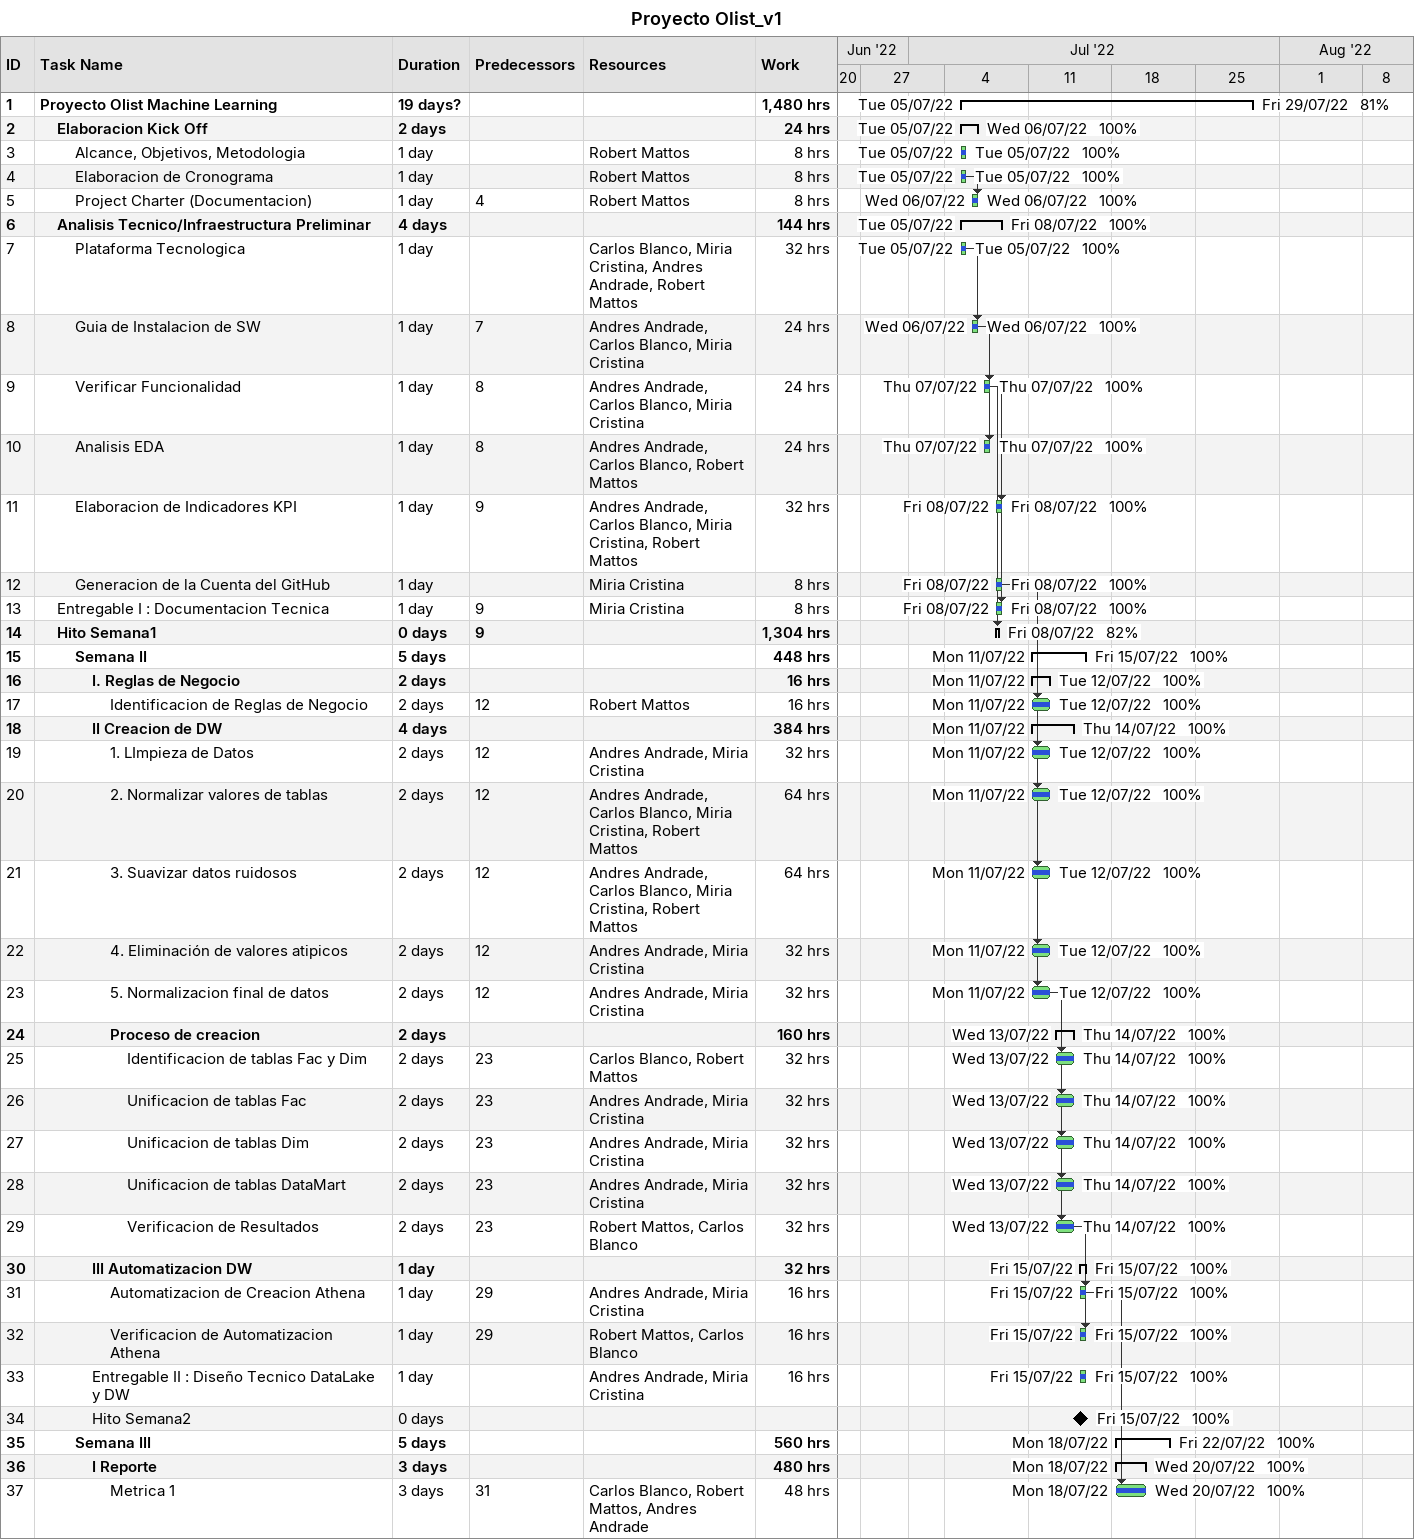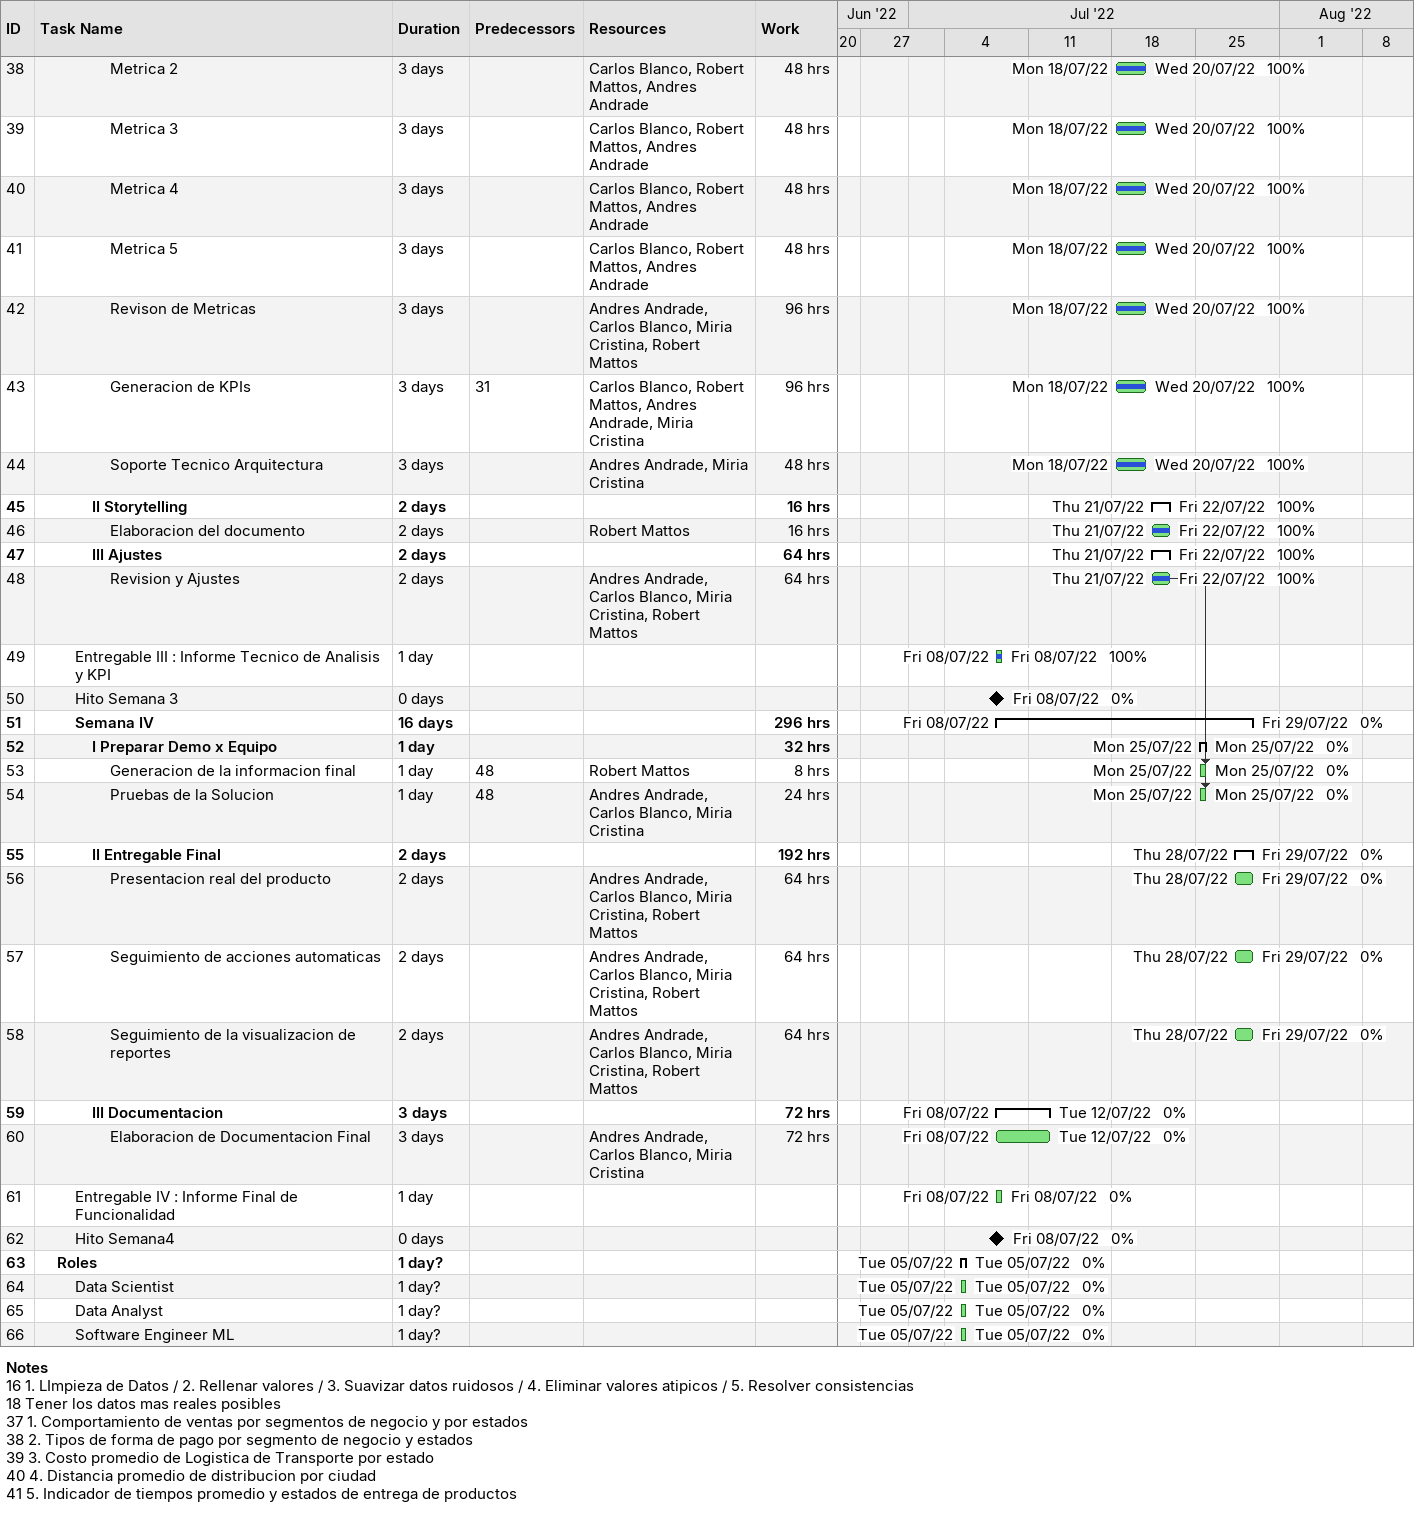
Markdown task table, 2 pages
Proyecto Olist_v1

| ID | Level | Task | Duration | Start | Finish | Predecessors | Resources | % complete | Work (h) |
|---|---|---|---|---|---|---|---|---|---|
| 1 | 1 | **Proyecto Olist Machine Learning** | 19d? | 2022-07-05 | 2022-07-29 |  |  | 81 | 1480 |
| 2 | 2 | **Elaboracion Kick Off** | 2d | 2022-07-05 | 2022-07-06 |  |  | 100 | 24 |
| 3 | 3 | Alcance, Objetivos, Metodologia | 1d | 2022-07-05 | 2022-07-05 |  | Robert Mattos | 100 | 8 |
| 4 | 3 | Elaboracion de Cronograma | 1d | 2022-07-05 | 2022-07-05 |  | Robert Mattos | 100 | 8 |
| 5 | 3 | Project Charter (Documentacion) | 1d | 2022-07-06 | 2022-07-06 | 4 | Robert Mattos | 100 | 8 |
| 6 | 2 | **Analisis Tecnico/Infraestructura Preliminar** | 4d | 2022-07-05 | 2022-07-08 |  |  | 100 | 144 |
| 7 | 3 | Plataforma Tecnologica | 1d | 2022-07-05 | 2022-07-05 |  | Carlos Blanco, Miria Cristina, Andres Andrade, Robert Mattos | 100 | 32 |
| 8 | 3 | Guia de Instalacion de SW | 1d | 2022-07-06 | 2022-07-06 | 7 | Andres Andrade, Carlos Blanco, Miria Cristina | 100 | 24 |
| 9 | 3 | Verificar Funcionalidad | 1d | 2022-07-07 | 2022-07-07 | 8 | Andres Andrade, Carlos Blanco, Miria Cristina | 100 | 24 |
| 10 | 3 | Analisis EDA | 1d | 2022-07-07 | 2022-07-07 | 8 | Andres Andrade, Carlos Blanco, Robert Mattos | 100 | 24 |
| 11 | 3 | Elaboracion de Indicadores KPI | 1d | 2022-07-08 | 2022-07-08 | 9 | Andres Andrade, Carlos Blanco, Miria Cristina, Robert Mattos | 100 | 32 |
| 12 | 3 | Generacion de la Cuenta del GitHub | 1d | 2022-07-08 | 2022-07-08 |  | Miria Cristina | 100 | 8 |
| 13 | 2 | Entregable I : Documentacion Tecnica | 1d | 2022-07-08 | 2022-07-08 | 9 | Miria Cristina | 100 | 8 |
| 14 | 2 | **Hito Semana1** | 0d | 2022-07-08 | 2022-07-08 | 9 |  | 82 | 1304 |
| 15 | 3 | **Semana II** | 5d | 2022-07-11 | 2022-07-15 |  |  | 100 | 448 |
| 16 | 4 | **I. Reglas de Negocio** | 2d | 2022-07-11 | 2022-07-12 |  |  | 100 | 16 |
| 17 | 5 | Identificacion de Reglas de Negocio | 2d | 2022-07-11 | 2022-07-12 | 12 | Robert Mattos | 100 | 16 |
| 18 | 4 | **II Creacion de DW** | 4d | 2022-07-11 | 2022-07-14 |  |  | 100 | 384 |
| 19 | 5 | 1. LImpieza de Datos | 2d | 2022-07-11 | 2022-07-12 | 12 | Andres Andrade, Miria Cristina | 100 | 32 |
| 20 | 5 | 2. Normalizar valores de tablas | 2d | 2022-07-11 | 2022-07-12 | 12 | Andres Andrade, Carlos Blanco, Miria Cristina, Robert Mattos | 100 | 64 |
| 21 | 5 | 3. Suavizar datos ruidosos | 2d | 2022-07-11 | 2022-07-12 | 12 | Andres Andrade, Carlos Blanco, Miria Cristina, Robert Mattos | 100 | 64 |
| 22 | 5 | 4. Eliminación de valores atipicos | 2d | 2022-07-11 | 2022-07-12 | 12 | Andres Andrade, Miria Cristina | 100 | 32 |
| 23 | 5 | 5. Normalizacion final de datos | 2d | 2022-07-11 | 2022-07-12 | 12 | Andres Andrade, Miria Cristina | 100 | 32 |
| 24 | 5 | **Proceso de creacion** | 2d | 2022-07-13 | 2022-07-14 |  |  | 100 | 160 |
| 25 | 6 | Identificacion de tablas Fac y Dim | 2d | 2022-07-13 | 2022-07-14 | 23 | Carlos Blanco, Robert Mattos | 100 | 32 |
| 26 | 6 | Unificacion de tablas Fac | 2d | 2022-07-13 | 2022-07-14 | 23 | Andres Andrade, Miria Cristina | 100 | 32 |
| 27 | 6 | Unificacion de tablas Dim | 2d | 2022-07-13 | 2022-07-14 | 23 | Andres Andrade, Miria Cristina | 100 | 32 |
| 28 | 6 | Unificacion de tablas DataMart | 2d | 2022-07-13 | 2022-07-14 | 23 | Andres Andrade, Miria Cristina | 100 | 32 |
| 29 | 6 | Verificacion de Resultados | 2d | 2022-07-13 | 2022-07-14 | 23 | Robert Mattos, Carlos Blanco | 100 | 32 |
| 30 | 4 | **III Automatizacion DW** | 1d | 2022-07-15 | 2022-07-15 |  |  | 100 | 32 |
| 31 | 5 | Automatizacion de Creacion Athena | 1d | 2022-07-15 | 2022-07-15 | 29 | Andres Andrade, Miria Cristina | 100 | 16 |
| 32 | 5 | Verificacion de Automatizacion Athena | 1d | 2022-07-15 | 2022-07-15 | 29 | Robert Mattos, Carlos Blanco | 100 | 16 |
| 33 | 4 | Entregable II : Diseño Tecnico DataLake y DW | 1d | 2022-07-15 | 2022-07-15 |  | Andres Andrade, Miria Cristina | 100 | 16 |
| 34 | 4 | Hito Semana2 | 0d | 2022-07-15 | 2022-07-15 |  |  | 100 |  |
| 35 | 3 | **Semana III** | 5d | 2022-07-18 | 2022-07-22 |  |  | 100 | 560 |
| 36 | 4 | **I Reporte** | 3d | 2022-07-18 | 2022-07-20 |  |  | 100 | 480 |
| 37 | 5 | Metrica 1 | 3d | 2022-07-18 | 2022-07-20 | 31 | Carlos Blanco, Robert Mattos, Andres Andrade | 100 | 48 |
| 38 | 5 | Metrica 2 | 3d | 2022-07-18 | 2022-07-20 |  | Carlos Blanco, Robert Mattos, Andres Andrade | 100 | 48 |
| 39 | 5 | Metrica 3 | 3d | 2022-07-18 | 2022-07-20 |  | Carlos Blanco, Robert Mattos, Andres Andrade | 100 | 48 |
| 40 | 5 | Metrica 4 | 3d | 2022-07-18 | 2022-07-20 |  | Carlos Blanco, Robert Mattos, Andres Andrade | 100 | 48 |
| 41 | 5 | Metrica 5 | 3d | 2022-07-18 | 2022-07-20 |  | Carlos Blanco, Robert Mattos, Andres Andrade | 100 | 48 |
| 42 | 5 | Revison de Metricas | 3d | 2022-07-18 | 2022-07-20 |  | Andres Andrade, Carlos Blanco, Miria Cristina, Robert Mattos | 100 | 96 |
| 43 | 5 | Generacion de KPIs | 3d | 2022-07-18 | 2022-07-20 | 31 | Carlos Blanco, Robert Mattos, Andres Andrade, Miria Cristina | 100 | 96 |
| 44 | 5 | Soporte Tecnico Arquitectura | 3d | 2022-07-18 | 2022-07-20 |  | Andres Andrade, Miria Cristina | 100 | 48 |
| 45 | 4 | **II Storytelling** | 2d | 2022-07-21 | 2022-07-22 |  |  | 100 | 16 |
| 46 | 5 | Elaboracion del documento | 2d | 2022-07-21 | 2022-07-22 |  | Robert Mattos | 100 | 16 |
| 47 | 4 | **III Ajustes** | 2d | 2022-07-21 | 2022-07-22 |  |  | 100 | 64 |
| 48 | 5 | Revision y Ajustes | 2d | 2022-07-21 | 2022-07-22 |  | Andres Andrade, Carlos Blanco, Miria Cristina, Robert Mattos | 100 | 64 |
| 49 | 3 | Entregable III : Informe Tecnico de Analisis y KPI | 1d | 2022-07-08 | 2022-07-08 |  |  | 100 |  |
| 50 | 3 | Hito Semana 3 | 0d | 2022-07-08 | 2022-07-08 |  |  | 0 |  |
| 51 | 3 | **Semana IV** | 16d | 2022-07-08 | 2022-07-29 |  |  | 0 | 296 |
| 52 | 4 | **I Preparar Demo x Equipo** | 1d | 2022-07-25 | 2022-07-25 |  |  | 0 | 32 |
| 53 | 5 | Generacion de la informacion final | 1d | 2022-07-25 | 2022-07-25 | 48 | Robert Mattos | 0 | 8 |
| 54 | 5 | Pruebas de la Solucion | 1d | 2022-07-25 | 2022-07-25 | 48 | Andres Andrade, Carlos Blanco, Miria Cristina | 0 | 24 |
| 55 | 4 | **II Entregable Final** | 2d | 2022-07-28 | 2022-07-29 |  |  | 0 | 192 |
| 56 | 5 | Presentacion real del producto | 2d | 2022-07-28 | 2022-07-29 |  | Andres Andrade, Carlos Blanco, Miria Cristina, Robert Mattos | 0 | 64 |
| 57 | 5 | Seguimiento de acciones automaticas | 2d | 2022-07-28 | 2022-07-29 |  | Andres Andrade, Carlos Blanco, Miria Cristina, Robert Mattos | 0 | 64 |
| 58 | 5 | Seguimiento de la visualizacion de reportes | 2d | 2022-07-28 | 2022-07-29 |  | Andres Andrade, Carlos Blanco, Miria Cristina, Robert Mattos | 0 | 64 |
| 59 | 4 | **III Documentacion** | 3d | 2022-07-08 | 2022-07-12 |  |  | 0 | 72 |
| 60 | 5 | Elaboracion de Documentacion Final | 3d | 2022-07-08 | 2022-07-12 |  | Andres Andrade, Carlos Blanco, Miria Cristina | 0 | 72 |
| 61 | 3 | Entregable IV : Informe Final de Funcionalidad | 1d | 2022-07-08 | 2022-07-08 |  |  | 0 |  |
| 62 | 3 | Hito Semana4 | 0d | 2022-07-08 | 2022-07-08 |  |  | 0 |  |
| 63 | 2 | **Roles** | 1d? | 2022-07-05 | 2022-07-05 |  |  | 0 |  |
| 64 | 3 | Data Scientist | 1d? | 2022-07-05 | 2022-07-05 |  |  | 0 |  |
| 65 | 3 | Data Analyst | 1d? | 2022-07-05 | 2022-07-05 |  |  | 0 |  |
| 66 | 3 | Software Engineer ML | 1d? | 2022-07-05 | 2022-07-05 |  |  | 0 |  |

Notes
- 16: 1. LImpieza de Datos / 2. Rellenar valores / 3. Suavizar datos ruidosos / 4. Eliminar valores atipicos / 5. Resolver consistencias
- 18: Tener los datos mas reales posibles
- 37: 1. Comportamiento de ventas por segmentos de negocio y por estados
- 38: 2. Tipos de forma de pago por segmento de negocio y estados
- 39: 3. Costo promedio de Logistica de Transporte por estado
- 40: 4. Distancia promedio de distribucion por ciudad
- 41: 5. Indicador de tiempos promedio y estados de entrega de productos
